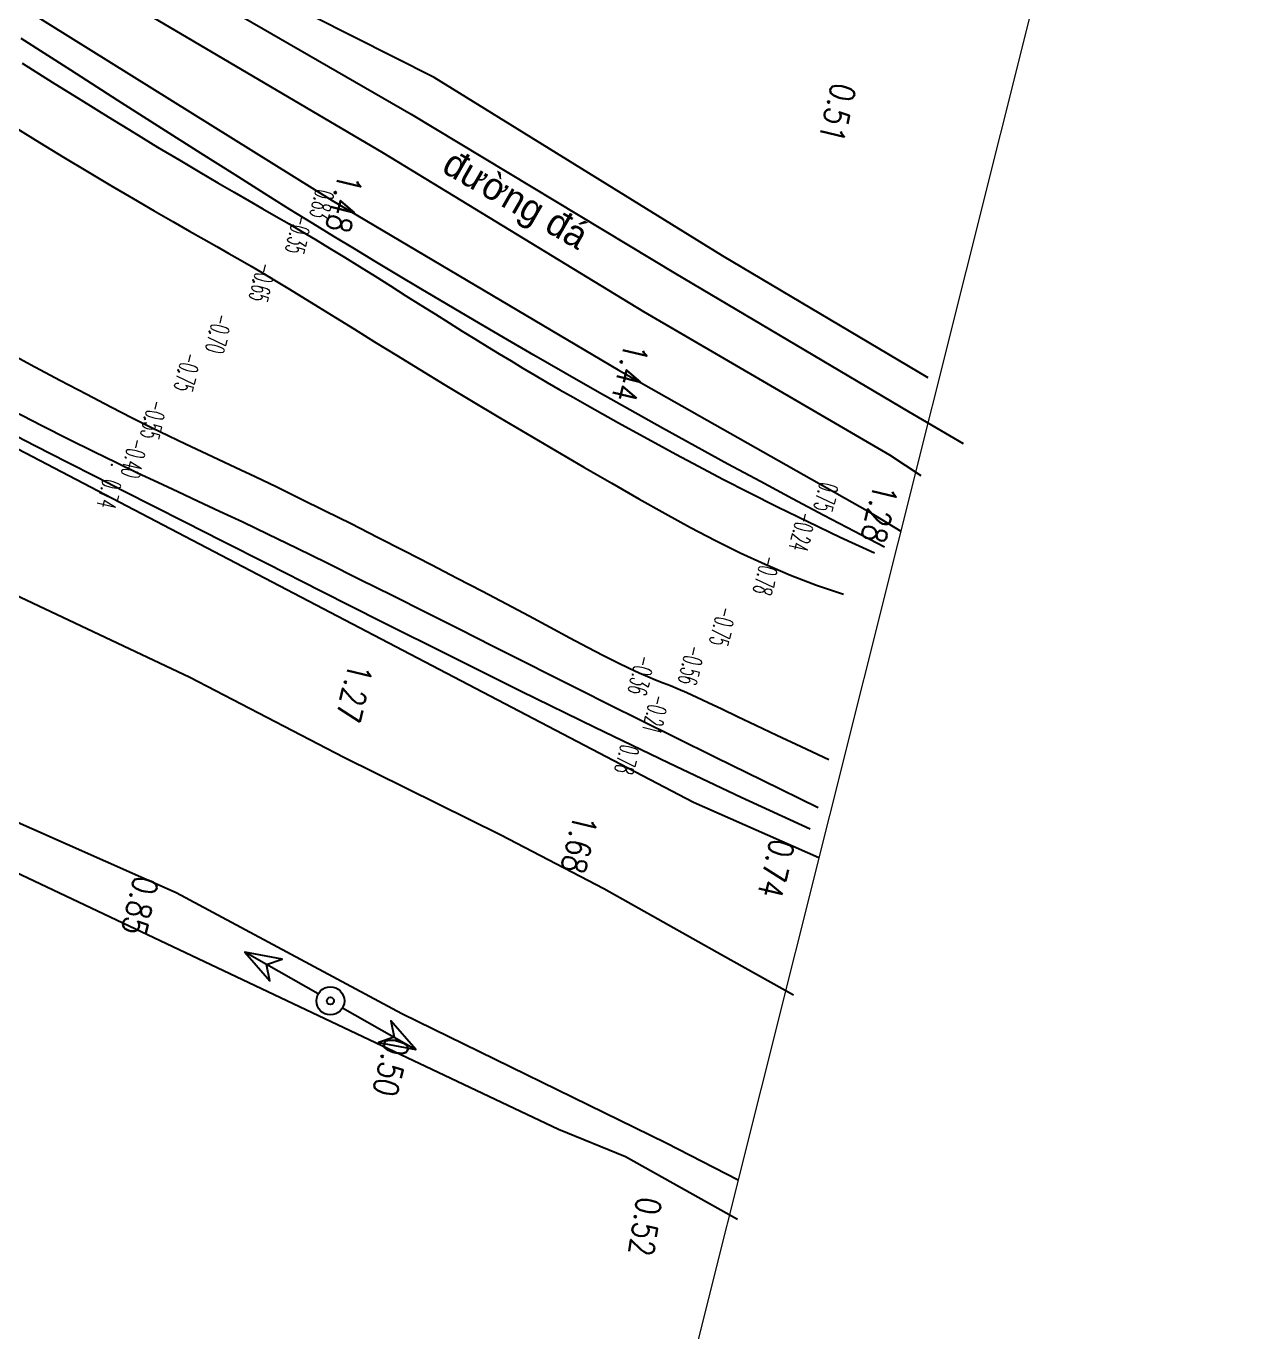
# Model space of a CAD drawing. Header units: metres. Extents: x 583412 to 583840, y 1186334 to 1187497.
# Drawn here: x 583712.31 to 583757.32, y 1186946.6 to 1186994.78 of the extents above; entities that cross this region are included whole.
import ezdxf
from ezdxf.enums import TextEntityAlignment as Align

# ---------------------------------------------------------------- set-up
doc = ezdxf.new("R2010")
doc.units = ezdxf.units.M
doc.header["$MEASUREMENT"] = 0
doc.layers.get('Defpoints').update_dxf_attribs({"color": 9, "lineweight": 0})
for name, color, linetype in [('$For$Printing$', 7, 'Continuous'), ('1111DONG MUC', 2, 'Continuous'), ('cao do binh do', 4, 'Continuous'), ('DienHaThe-KHKS', 7, 'Continuous'), ('Docao', 22, 'Continuous'), ('KS.leduongdat', 36, 'Continuous'), ('KS.leduongnhua', 4, 'Continuous'), ('ks.text ks', 7, 'Continuous'), ('KS_muong ao', 4, 'TALUYPHAI-KHKS')]:
    doc.layers.add(name, color=color, linetype=linetype)
doc.styles.add('ChuSo', font='vnsimple.shx')
doc.styles.add('TENSONG', font='VAPTIMI.TTF')
doc.linetypes.add('TALUYPHAI-KHKS', pattern='A,5,[130,ltypeshp,S=5,R=0,X=0,Y=-5],10,[130,ltypeshp,S=5,R=0,X=0,Y=-5],10,[130,ltypeshp,S=10,R=0,X=0,Y=-10],5', length=30)
doc.linetypes.add('TALUYTRAI-KHKS', pattern='A,5,[130,ltypeshp,S=5,R=0,X=0,Y=5],10,[130,ltypeshp,S=5,R=0,X=0,Y=5],10,[130,ltypeshp,S=10,R=0,X=0,Y=10],5', length=30)

# ---------------------------------------------------------------- blocks, each defined once
blk = doc.blocks.new('DienHaThe-KHKS')
at = {"layer": 'DienHaThe-KHKS', "color": 6}
blk.add_lwpolyline([(0.0012, 0.51624), (0.0012, 2.70968), (0.4608, 2.30472), (0.00192, 3.63336), (-0.45808, 2.30512), (0.00152, 2.70976), (0.00192, 3.63336)], dxfattribs=at)
for radius in [0.51624, 0.13184]:
    blk.add_circle((0, 0), radius, dxfattribs=at)

msp = doc.modelspace()

# ---------------------------------------------------------------- linework, layer by layer
at = {"layer": '$For$Printing$', "color": 252}
for p, q in [((583713.952, 1186993.157), (583712.125, 1186994.325)), ((583715.696, 1186992.042), (583713.952, 1186993.157)), ((583717.314, 1186991.009), (583715.696, 1186992.042)), ((583711.928, 1186991.031), (583712.802, 1186990.491)), ((583718.765, 1186990.085), (583717.314, 1186991.009)), ((583712.802, 1186990.491), (583713.69, 1186989.951)), ((583713.69, 1186989.951), (583714.574, 1186989.42)), ((583720.019, 1186989.29), (583718.765, 1186990.085)), ((583714.574, 1186989.42), (583715.437, 1186988.907)), ((583721.099, 1186988.609), (583720.019, 1186989.29)), ((583715.437, 1186988.907), (583716.261, 1186988.421)), ((583716.261, 1186988.421), (583717.029, 1186987.973)), ((583722.043, 1186988.018), (583721.099, 1186988.609)), ((583717.029, 1186987.973), (583717.724, 1186987.571)), ((583722.887, 1186987.495), (583722.043, 1186988.018)), ((583717.724, 1186987.571), (583718.333, 1186987.221)), ((583723.667, 1186987.017), (583722.887, 1186987.495)), ((583718.333, 1186987.221), (583718.869, 1186986.917)), ((583718.869, 1186986.917), (583719.347, 1186986.646)), ((583724.42, 1186986.56), (583723.667, 1186987.017)), ((583719.347, 1186986.646), (583719.786, 1186986.397)), ((583719.786, 1186986.397), (583720.201, 1186986.161)), ((583725.183, 1186986.101), (583724.42, 1186986.56)), ((583720.201, 1186986.161), (583720.61, 1186985.925)), ((583720.61, 1186985.925), (583721.03, 1186985.68)), ((583725.991, 1186985.618), (583725.183, 1186986.101)), ((583721.03, 1186985.68), (583721.477, 1186985.413)), ((583726.874, 1186985.093), (583725.991, 1186985.618)), ((583721.477, 1186985.413), (583721.967, 1186985.115)), ((583721.967, 1186985.115), (583722.503, 1186984.785)), ((583727.831, 1186984.526), (583726.874, 1186985.093)), ((583722.503, 1186984.785), (583723.089, 1186984.423)), ((583728.851, 1186983.924), (583727.831, 1186984.526)), ((583723.089, 1186984.423), (583723.727, 1186984.027)), ((583723.727, 1186984.027), (583724.418, 1186983.598)), ((583724.418, 1186983.598), (583725.165, 1186983.136)), ((583729.926, 1186983.294), (583728.851, 1186983.924)), ((583725.165, 1186983.136), (583725.97, 1186982.641)), ((583731.046, 1186982.643), (583729.926, 1186983.294)), ((583711.312, 1186982.92), (583712.471, 1186982.299)), ((583725.97, 1186982.641), (583726.836, 1186982.111)), ((583732.202, 1186981.976), (583731.046, 1186982.643)), ((583712.471, 1186982.299), (583713.551, 1186981.722)), ((583726.836, 1186982.111), (583727.763, 1186981.548)), ((583713.551, 1186981.722), (583714.541, 1186981.197)), ((583733.384, 1186981.301), (583732.202, 1186981.976)), ((583714.541, 1186981.197), (583715.433, 1186980.73)), ((583727.763, 1186981.548), (583728.739, 1186980.96)), ((583734.583, 1186980.623), (583733.384, 1186981.301)), ((583715.433, 1186980.73), (583716.222, 1186980.326)), ((583728.739, 1186980.96), (583729.752, 1186980.354)), ((583735.791, 1186979.949), (583734.583, 1186980.623)), ((583716.222, 1186980.326), (583716.927, 1186979.974)), ((583729.752, 1186980.354), (583730.79, 1186979.738)), ((583711.258, 1186980.004), (583712.647, 1186979.295)), ((583716.927, 1186979.974), (583717.573, 1186979.66)), ((583717.573, 1186979.66), (583718.184, 1186979.37)), ((583730.79, 1186979.738), (583731.838, 1186979.12)), ((583737.001, 1186979.282), (583735.791, 1186979.949)), ((583712.647, 1186979.295), (583713.834, 1186978.69)), ((583718.184, 1186979.37), (583718.784, 1186979.089)), ((583738.207, 1186978.624), (583737.001, 1186979.282)), ((583713.834, 1186978.69), (583714.901, 1186978.147)), ((583718.784, 1186979.089), (583719.397, 1186978.803)), ((583719.397, 1186978.803), (583720.048, 1186978.498)), ((583731.838, 1186979.12), (583732.884, 1186978.509)), ((583720.048, 1186978.498), (583720.761, 1186978.16)), ((583732.884, 1186978.509), (583733.916, 1186977.913)), ((583739.403, 1186977.978), (583738.207, 1186978.624)), ((583714.901, 1186978.147), (583715.925, 1186977.627)), ((583720.761, 1186978.16), (583721.554, 1186977.778)), ((583721.554, 1186977.778), (583722.417, 1186977.357)), ((583733.916, 1186977.913), (583734.919, 1186977.341)), ((583740.584, 1186977.345), (583739.403, 1186977.978)), ((583715.925, 1186977.627), (583716.988, 1186977.088)), ((583722.417, 1186977.357), (583723.336, 1186976.903)), ((583734.919, 1186977.341), (583735.885, 1186976.797)), ((583741.745, 1186976.728), (583740.584, 1186977.345)), ((583716.988, 1186977.088), (583718.167, 1186976.49)), ((583723.336, 1186976.903), (583724.295, 1186976.425)), ((583735.885, 1186976.797), (583736.822, 1186976.285)), ((583718.167, 1186976.49), (583719.543, 1186975.793)), ((583724.295, 1186976.425), (583725.278, 1186975.93)), ((583736.822, 1186976.285), (583737.742, 1186975.802)), ((583742.878, 1186976.13), (583741.745, 1186976.728)), ((583719.543, 1186975.793), (583721.196, 1186974.955)), ((583725.278, 1186975.93), (583726.27, 1186975.426)), ((583737.742, 1186975.802), (583738.655, 1186975.349)), ((583743.979, 1186975.552), (583742.878, 1186976.13)), ((583726.27, 1186975.426), (583727.255, 1186974.92)), ((583738.655, 1186975.349), (583739.573, 1186974.925)), ((583721.196, 1186974.955), (583723.18, 1186973.951)), ((583727.255, 1186974.92), (583728.218, 1186974.419)), ((583739.573, 1186974.925), (583740.508, 1186974.529)), ((583728.218, 1186974.419), (583729.145, 1186973.932)), ((583740.508, 1186974.529), (583741.471, 1186974.16)), ((583723.18, 1186973.951), (583725.45, 1186972.806)), ((583729.145, 1186973.932), (583730.029, 1186973.464)), ((583741.471, 1186974.16), (583742.475, 1186973.818)), ((583730.029, 1186973.464), (583730.865, 1186973.018)), ((583730.865, 1186973.018), (583731.647, 1186972.6)), ((583725.45, 1186972.806), (583727.939, 1186971.558)), ((583731.647, 1186972.6), (583732.369, 1186972.214)), ((583732.369, 1186972.214), (583733.026, 1186971.866)), ((583727.939, 1186971.558), (583730.577, 1186970.249)), ((583733.026, 1186971.866), (583733.614, 1186971.559)), ((583733.614, 1186971.559), (583734.125, 1186971.299)), ((583734.125, 1186971.299), (583734.559, 1186971.088)), ((583734.559, 1186971.088), (583734.929, 1186970.918)), ((583734.929, 1186970.918), (583735.249, 1186970.78)), ((583735.249, 1186970.78), (583735.537, 1186970.662)), ((583735.537, 1186970.662), (583735.809, 1186970.554)), ((583735.809, 1186970.554), (583736.08, 1186970.447)), ((583730.577, 1186970.249), (583733.295, 1186968.915)), ((583736.08, 1186970.447), (583736.367, 1186970.33)), ((583736.367, 1186970.33), (583736.687, 1186970.193)), ((583736.687, 1186970.193), (583737.053, 1186970.027)), ((583737.053, 1186970.027), (583737.479, 1186969.828)), ((583737.479, 1186969.828), (583737.977, 1186969.591)), ((583737.977, 1186969.591), (583738.556, 1186969.313)), ((583738.556, 1186969.313), (583739.23, 1186968.99)), ((583733.295, 1186968.915), (583736.024, 1186967.598)), ((583739.23, 1186968.99), (583740.009, 1186968.619)), ((583740.009, 1186968.619), (583740.905, 1186968.196)), ((583740.905, 1186968.196), (583741.928, 1186967.718)), ((583736.024, 1186967.598), (583738.696, 1186966.336)), ((583738.696, 1186966.336), (583741.241, 1186965.169))]:
    msp.add_line(p, q, dxfattribs=at)
at = {"layer": '$For$Printing$', "color": 40}
for p, q in [((583712.162, 1186993.42), (583713.267, 1186992.72)), ((583713.267, 1186992.72), (583714.325, 1186992.058)), ((583714.325, 1186992.058), (583715.329, 1186991.435)), ((583715.329, 1186991.435), (583716.276, 1186990.856)), ((583716.276, 1186990.856), (583717.16, 1186990.32)), ((583717.16, 1186990.32), (583717.975, 1186989.831)), ((583717.975, 1186989.831), (583718.717, 1186989.391)), ((583718.717, 1186989.391), (583719.383, 1186989.001)), ((583719.383, 1186989.001), (583719.983, 1186988.652)), ((583719.983, 1186988.652), (583720.533, 1186988.335)), ((583720.533, 1186988.335), (583721.044, 1186988.042)), ((583721.044, 1186988.042), (583721.531, 1186987.762)), ((583721.531, 1186987.762), (583722.007, 1186987.486)), ((583722.007, 1186987.486), (583722.486, 1186987.205)), ((583722.486, 1186987.205), (583722.982, 1186986.91)), ((583722.982, 1186986.91), (583723.505, 1186986.593)), ((583723.505, 1186986.593), (583724.051, 1186986.258)), ((583724.051, 1186986.258), (583724.613, 1186985.909)), ((583724.613, 1186985.909), (583725.184, 1186985.553)), ((583725.184, 1186985.553), (583725.755, 1186985.194)), ((583725.755, 1186985.194), (583726.322, 1186984.837)), ((583726.322, 1186984.837), (583726.875, 1186984.489)), ((583726.875, 1186984.489), (583727.408, 1186984.153)), ((583727.408, 1186984.153), (583727.916, 1186983.835)), ((583727.916, 1186983.835), (583728.401, 1186983.532)), ((583728.401, 1186983.532), (583728.867, 1186983.243)), ((583728.867, 1186983.243), (583729.32, 1186982.964)), ((583729.32, 1186982.964), (583729.764, 1186982.693)), ((583729.764, 1186982.693), (583730.203, 1186982.428)), ((583730.203, 1186982.428), (583730.641, 1186982.166)), ((583730.641, 1186982.166), (583731.084, 1186981.903)), ((583731.084, 1186981.903), (583731.537, 1186981.639)), ((583731.537, 1186981.639), (583732.004, 1186981.368)), ((583732.004, 1186981.368), (583732.495, 1186981.087)), ((583732.495, 1186981.087), (583733.014, 1186980.793)), ((583733.014, 1186980.793), (583733.57, 1186980.482)), ((583712.889, 1186980.036), (583711.81, 1186980.59)), ((583733.57, 1186980.482), (583734.168, 1186980.15)), ((583734.168, 1186980.15), (583734.816, 1186979.793)), ((583713.885, 1186979.531), (583712.889, 1186980.036)), ((583734.816, 1186979.793), (583735.52, 1186979.408)), ((583714.799, 1186979.074), (583713.885, 1186979.531)), ((583735.52, 1186979.408), (583736.287, 1186978.993)), ((583715.636, 1186978.665), (583714.799, 1186979.074)), ((583736.287, 1186978.993), (583737.119, 1186978.547)), ((583716.416, 1186978.292), (583715.636, 1186978.665)), ((583717.163, 1186977.94), (583716.416, 1186978.292)), ((583737.119, 1186978.547), (583738.019, 1186978.072)), ((583717.901, 1186977.596), (583717.163, 1186977.94)), ((583738.019, 1186978.072), (583738.989, 1186977.572)), ((583718.654, 1186977.247), (583717.901, 1186977.596)), ((583719.445, 1186976.877), (583718.654, 1186977.247)), ((583738.989, 1186977.572), (583740.032, 1186977.047)), ((583720.3, 1186976.474), (583719.445, 1186976.877)), ((583740.032, 1186977.047), (583741.148, 1186976.499)), ((583721.241, 1186976.024), (583720.3, 1186976.474)), ((583741.148, 1186976.499), (583742.341, 1186975.931)), ((583722.286, 1186975.516), (583721.241, 1186976.024)), ((583742.341, 1186975.931), (583743.613, 1186975.344)), ((583723.417, 1186974.961), (583722.286, 1186975.516)), ((583724.61, 1186974.369), (583723.417, 1186974.961)), ((583725.841, 1186973.756), (583724.61, 1186974.369)), ((583727.085, 1186973.132), (583725.841, 1186973.756)), ((583728.317, 1186972.513), (583727.085, 1186973.132)), ((583729.514, 1186971.91), (583728.317, 1186972.513)), ((583730.651, 1186971.337), (583729.514, 1186971.91)), ((583731.716, 1186970.8), (583730.651, 1186971.337)), ((583732.753, 1186970.279), (583731.716, 1186970.8)), ((583733.818, 1186969.745), (583732.753, 1186970.279)), ((583734.967, 1186969.172), (583733.818, 1186969.745)), ((583736.257, 1186968.533), (583734.967, 1186969.172)), ((583737.743, 1186967.8), (583736.257, 1186968.533)), ((583739.483, 1186966.946), (583737.743, 1186967.8)), ((583741.532, 1186965.943), (583739.483, 1186966.946))]:
    msp.add_line(p, q, dxfattribs=at)
at = {"layer": '1111DONG MUC'}
for p in [(583723.603, 1186988.349, 1.478), (583722.162, 1186987.432), (583720.686, 1186985.405), (583719.071, 1186983.516), (583717.918, 1186982.087), (583716.673, 1186980.337), (583715.469, 1186978.589, -0.445)]:
    msp.add_point(p, dxfattribs=at)
at = {"layer": 'Defpoints', "color": 6}
msp.add_line((583840.375, 1187358.249), (583583.588, 1186333.954), dxfattribs=at)
at = {"layer": 'KS.leduongdat'}
for p, q in [((583714.016, 1186998.752, 1.655), (583726.511, 1186991.537, 1.655)), ((583725.496, 1186990.09), (583713.052, 1186997.424)), ((583726.511, 1186991.537, 1.655), (583736.268, 1186985.66, 1.655)), ((583735.098, 1186984.236), (583725.496, 1186990.09)), ((583736.268, 1186985.66, 1.655), (583744.874, 1186980.566, 1.655)), ((583744.176, 1186978.951), (583735.098, 1186984.236)), ((583744.874, 1186980.566, 1.655), (583746.89, 1186979.383, 1.655)), ((583745.339, 1186978.183), (583744.176, 1186978.951))]:
    msp.add_line(p, q, dxfattribs=at)
at = {"layer": 'KS.leduongnhua', "color": 2}
for p, q in [((583718.352, 1186970.747, 1.725), (583711.656, 1186973.913, 1.725)), ((583724.029, 1186967.791, 1.725), (583718.352, 1186970.747, 1.725)), ((583729.825, 1186964.927, 1.725), (583724.029, 1186967.791, 1.725)), ((583708.553, 1186966.915, 1.593), (583717.848, 1186962.813, 1.593)), ((583733.629, 1186962.948, 1.725), (583729.825, 1186964.927, 1.725)), ((583717.848, 1186962.813, 1.593), (583726.17, 1186958.352, 1.593)), ((583738, 1186960.488, 1.725), (583733.629, 1186962.948, 1.725)), ((583740.624, 1186959.025, 1.725), (583738, 1186960.488, 1.725)), ((583726.17, 1186958.352, 1.593), (583735.926, 1186953.581, 1.593)), ((583735.926, 1186953.581, 1.593), (583738.584, 1186952.218, 1.593))]:
    msp.add_line(p, q, dxfattribs=at)
at = {"layer": 'KS_muong ao', "color": 125, "linetype": 'TALUYPHAI-KHKS', "ltscale": 0.03}
for p, q in [((583727.36, 1186992.893, 1.293), (583720.911, 1186996.147, 1.293)), ((583738.008, 1186986.312, 1.293), (583727.36, 1186992.893, 1.293)), ((583745.598, 1186981.811, 1.293), (583738.008, 1186986.312, 1.293))]:
    msp.add_line(p, q, dxfattribs=at)
at = {"layer": 'KS_muong ao', "color": 125, "ltscale": 0.03}
for p, q in [((583712.448, 1186995.298, 1.476), (583723.603, 1186988.349, 1.476)), ((583723.603, 1186988.349, 1.476), (583734.16, 1186982.101, 1.476)), ((583734.16, 1186982.101, 1.476), (583743.357, 1186976.901, 1.476)), ((583736.934, 1186966.131), (583708.736, 1186980.878)), ((583743.357, 1186976.901, 1.476), (583744.583, 1186976.146, 1.476)), ((583741.562, 1186964.098), (583736.934, 1186966.131))]:
    msp.add_line(p, q, dxfattribs=at)
at = {"layer": 'KS_muong ao', "color": 125, "linetype": 'TALUYTRAI-KHKS', "ltscale": 0.03}
for p, q in [((583731.958, 1186954.067, 1.699), (583703.243, 1186967.669, 1.699)), ((583734.422, 1186953.059, 1.699), (583731.958, 1186954.067, 1.699)), ((583738.562, 1186950.753, 1.699), (583734.422, 1186953.059, 1.699))]:
    msp.add_line(p, q, dxfattribs=at)

# ---------------------------------------------------------------- block references
at = {"layer": 'DienHaThe-KHKS'}
for rotation in [60.36866406786721, 240.3686640678672]:
    msp.add_blockref('DienHaThe-KHKS', (583723.534, 1186958.816), dxfattribs=dict(at, rotation=rotation))

# ---------------------------------------------------------------- texts
at = {"layer": '1111DONG MUC', "style": 'ChuSo', "width": 0.5}
for s, p in [('0.83', (583722.88, 1186988.284)), ('-0.35', (583722.022, 1186987.17)), ('-0.65', (583720.686, 1186985.405)), ('-0.70', (583719.071, 1186983.516)), ('-0.75', (583717.918, 1186982.087)), ('-0.55', (583716.673, 1186980.337)), ('-0.40', (583715.958, 1186978.918, -0.445)), ('0.74', (583715.023, 1186977.59, 0.445)), ('0.75', (583741.481, 1186977.476)), ('-0.24', (583740.61, 1186976.204)), ('-0.78', (583739.287, 1186974.597)), ('-0.75', (583737.672, 1186972.708)), ('-0.36', (583734.665, 1186970.908)), ('-0.56', (583736.519, 1186971.28)), ('-0.21', (583735.195, 1186969.468, -0.445)), ('0.78', (583734.134, 1186967.795, 0.445))]:
    msp.add_text(s, height=0.7, rotation=256.5354, dxfattribs=at).set_placement(p, align=Align.CENTER)
at = {"layer": 'cao do binh do', "color": 44, "style": 'ChuSo', "width": 0.8}
for s, p in [('0.51', (583741.808, 1186991.692)), ('1.48', (583723.603, 1186988.349, 1.478)), ('1.44', (583734.16, 1186982.101, 1.443)), ('1.28', (583743.357, 1186976.901, 1.277)), ('1.27', (583723.978, 1186970.283, 1.271)), ('1.68', (583732.28, 1186964.704, 1.682)), ('0.74', (583739.541, 1186963.799, 0.736)), ('0.85', (583716.064, 1186962.43, 0.851)), ('0.50', (583725.336, 1186956.477, 0.497))]:
    msp.add_text(s, height=0.9, rotation=256.5354, dxfattribs=at).set_placement(p, align=Align.CENTER)
at = {"layer": 'Docao', "color": 3, "style": 'ChuSo', "width": 0.8}
msp.add_text('0.52', height=0.9, rotation=261.5963, dxfattribs=at).set_placement((583734.703, 1186950.551, 0.521), align=Align.CENTER)
at = {"layer": 'ks.text ks', "style": 'TENSONG'}
msp.add_text('ñöôøng ñaù', height=1, rotation=330.127, dxfattribs=at).set_placement((583730.133, 1186987.971), align=Align.CENTER)

doc.saveas('drawing.dxf')
